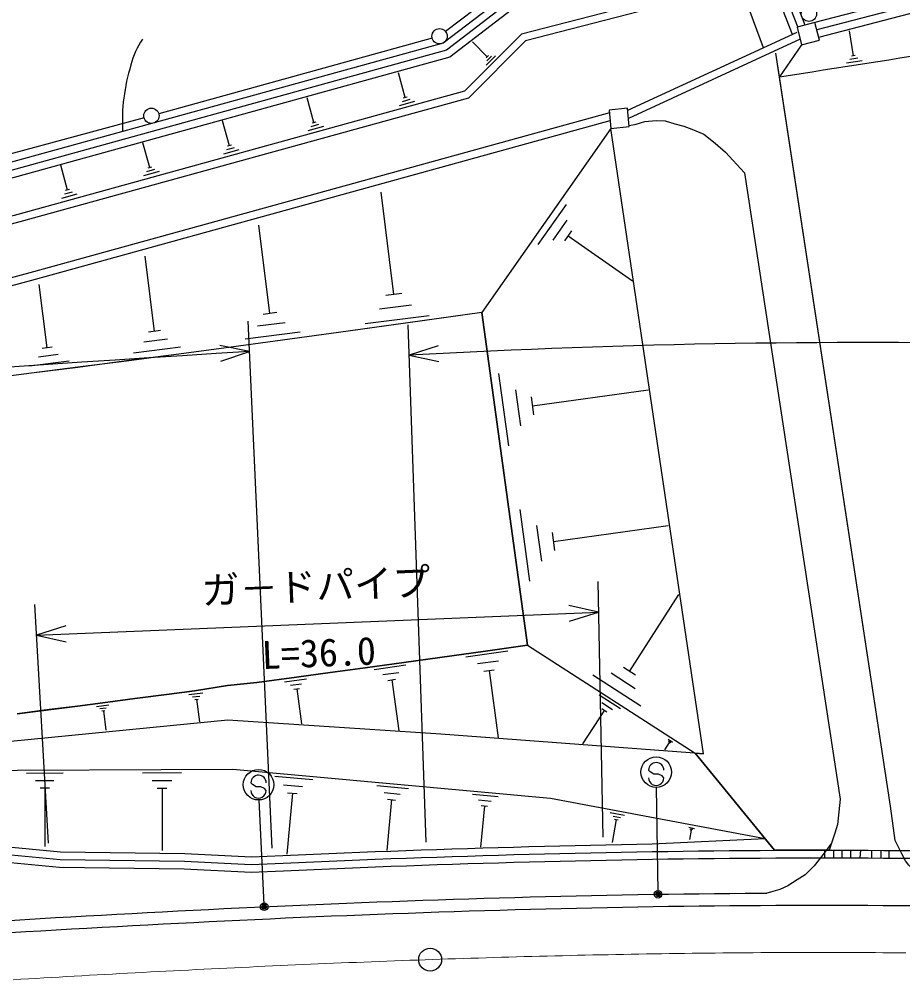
# Model space of a CAD drawing. Units: millimetres, scale not verified. Extents: x 40000 to 680000, y 20000 to 413049.
# Drawn here: x 344380 to 402250, y 277588 to 340509 of the extents above; entities that cross this region are included whole.
import ezdxf
from ezdxf.enums import TextEntityAlignment as Align

# ---------------------------------------------------------------- set-up
doc = ezdxf.new("R2010")
doc.units = ezdxf.units.MM
doc.header["$LTSCALE"] = 1000
doc.header["$PDMODE"] = 32
doc.header["$PDSIZE"] = 500
doc.linetypes.add('CHAIN', pattern=[18.5, 12, -1.5, 3.5, -1.5])
for name, color, linetype, lineweight in [('M-BGD', 7, 'Continuous', 25), ('M-BMK', 2, 'CHAIN', 13), ('M-BMK-SRVR', 3, 'Continuous', 25), ('M-STR-STRC', 7, 'Continuous', 25)]:
    doc.layers.add(name, color=color, linetype=linetype, lineweight=lineweight)
doc.styles.add('@ＭＳ ゴシック', font='')
doc.styles.add('ＭＳ ゴシック', font='')
doc.styles.get('@ＭＳ ゴシック').set_extended_font_data('@MS Gothic')
doc.styles.get('ＭＳ ゴシック').set_extended_font_data('MS Gothic')

msp = doc.modelspace()

# ---------------------------------------------------------------- linework, layer by layer
at = {"layer": 'M-BGD'}
for p, q in [((424260, 346978), (396610, 339805)), ((418757, 345034), (396736, 339321)), ((375537, 342163), (372307, 339694)), ((371428, 339257), (353519, 334317)), ((377285, 339534), (373541, 335794)), ((395320, 339648), (384228, 334528)), ((395529, 339194), (384280, 334001)), ((399014, 338112), (398758, 339743)), ((375029, 338049), (374059, 339020)), ((395625, 338826), (394168, 336739)), ((375105, 338125), (374953, 337973)), ((375575, 338109), (374968, 337503)), ((375302, 338079), (374998, 337776)), ((394168, 336739), (393932, 338289)), ((399300, 337949), (398791, 337869)), ((399141, 338132), (398886, 338092)), ((399587, 337785), (398568, 337625)), ((369663, 335375), (369219, 336995)), ((369790, 335410), (369537, 335340)), ((363684, 333737), (363240, 335358)), ((370280, 335109), (369268, 334831)), ((369972, 335242), (369465, 335103)), ((352554, 334053), (334091, 329036)), ((358149, 332221), (357705, 333843)), ((363992, 333604), (363486, 333465)), ((363810, 333772), (363557, 333702)), ((364301, 333471), (363288, 333193)), ((383138, 333359), (374670, 321306)), ((389189, 292390), (383138, 333359)), ((352925, 330790), (352480, 332413)), ((358276, 332256), (358023, 332187)), ((358767, 331955), (357754, 331677)), ((358458, 332088), (357951, 331949)), ((347546, 329317), (347101, 330940)), ((353543, 330523), (352529, 330246)), ((353234, 330657), (352727, 330518)), ((353051, 330825), (352798, 330755)), ((347855, 329183), (347348, 329044)), ((347672, 329352), (347419, 329282)), ((368924, 322485), (368081, 329180)), ((348164, 329050), (347150, 328772)), ((378371, 325748), (380215, 328371)), ((379357, 326035), (380278, 327347)), ((360799, 321230), (360071, 327012)), ((380112, 325994), (380573, 326650)), ((380342, 326322), (384540, 323373)), ((353243, 320063), (352622, 324996)), ((346216, 318977), (345694, 323121)), ((369447, 322550), (368401, 322419)), ((370075, 321779), (367983, 321516)), ((361251, 321287), (360347, 321173)), ((371227, 321074), (367042, 320547)), ((374670, 321306), (377675, 299512)), ((360951, 286202), (359380, 320737)), ((361794, 320621), (359986, 320393)), ((371026, 286606), (369846, 320498)), ((353628, 320111), (352857, 320014)), ((362788, 320012), (359174, 319557)), ((346539, 319018), (345892, 318936)), ((354940, 319023), (351857, 318635)), ((354091, 319543), (352550, 319349)), ((359470, 318739), (357510, 319135)), ((371816, 319123), (369916, 318499)), ((346928, 318541), (345634, 318378)), ((357575, 318102), (359470, 318739)), ((369916, 318499), (371873, 318089)), ((347641, 318104), (345051, 317778)), ((376444, 312569), (375793, 317293)), ((377226, 313880), (376900, 316242)), ((378008, 315191), (385567, 316234)), ((378089, 314601), (377926, 315782)), ((377831, 303700), (377185, 308386)), ((378607, 305001), (378284, 307344)), ((379383, 306302), (386881, 307336)), ((379463, 305716), (379302, 306888)), ((382631, 286928), (382288, 303675)), ((384340, 297788), (387582, 302818)), ((346308, 286536), (345398, 302163)), ((382329, 301675), (380377, 302113)), ((345514, 300166), (382329, 301675)), ((380420, 301079), (382329, 301675)), ((347423, 300763), (345514, 300166)), ((345514, 300166), (347466, 299728)), ((377675, 299512), (388662, 292430)), ((373623, 298751), (376373, 299131)), ((374386, 298296), (375762, 298486)), ((367617, 297923), (369700, 298210)), ((368196, 297578), (369237, 297722)), ((374806, 297793), (375494, 297888)), ((375150, 297840), (375757, 293439)), ((384720, 296652), (383148, 297665)), ((384733, 297534), (383947, 298041)), ((361761, 297115), (363192, 297312)), ((368513, 297197), (369034, 297269)), ((368774, 297233), (369233, 293901)), ((385101, 295517), (381957, 297543)), ((355485, 296270), (356405, 296389)), ((362158, 296878), (362874, 296977)), ((362377, 296617), (362734, 296666)), ((362556, 296641), (362871, 294352)), ((355739, 296116), (356199, 296175)), ((355878, 295947), (356108, 295976)), ((355993, 295962), (356184, 294490)), ((382369, 296248), (383751, 295357)), ((382536, 295749), (383228, 295303)), ((349447, 295485), (350251, 295590)), ((349668, 295350), (350070, 295403)), ((349790, 295203), (349991, 295229)), ((349890, 295216), (350057, 293929)), ((382704, 295250), (381278, 293038)), ((382531, 295361), (382877, 295138)), ((386875, 293344), (387170, 293153)), ((386910, 293237), (387058, 293142)), ((386946, 293131), (386641, 292658)), ((386909, 293154), (386983, 293107)), ((388662, 292430), (393853, 286070)), ((344847, 291126), (347252, 291135)), ((352454, 291154), (355009, 291164)), ((361117, 290924), (363611, 290697)), ((345450, 290647), (346652, 290652)), ((345752, 290167), (346354, 290170)), ((346053, 290169), (346067, 286321)), ((353095, 290646), (354372, 290650)), ((353416, 290136), (354055, 290138)), ((353735, 290137), (353750, 286050)), ((361695, 290369), (362942, 290255)), ((367801, 290315), (369882, 290125)), ((362273, 289813), (361909, 285822)), ((361961, 289841), (362585, 289784)), ((368284, 289851), (369324, 289756)), ((374059, 289744), (375753, 289589)), ((368766, 289387), (368462, 286058)), ((368506, 289411), (369026, 289363)), ((374452, 289366), (375299, 289289)), ((374844, 288989), (374597, 286278)), ((374633, 289008), (375056, 288969)), ((383092, 288541), (384025, 288366)), ((383290, 288311), (383757, 288223)), ((383488, 288080), (383209, 286586)), ((383372, 288102), (383605, 288058)), ((388230, 287579), (388617, 287506)), ((388395, 287388), (388279, 286769)), ((388312, 287483), (388506, 287447)), ((388346, 287397), (388443, 287379)), ((397118, 286077), (397117, 285577)), ((397711, 286077), (397711, 285577)), ((398254, 286076), (398253, 285576)), ((398817, 286074), (398816, 285574)), ((399481, 286072), (399433, 285572)), ((400197, 286068), (400194, 285568)), ((400805, 286065), (400802, 285565)), ((401335, 286061), (401332, 285561))]:
    msp.add_line(p, q, dxfattribs=at)
for points in [[(424260, 346978), (424135, 347462), (396485, 340289)], [(395853, 340125), (393347, 346583), (376159, 342009), (372137, 338934), (343392, 331005), (333778, 328433), (326586, 325820), (325226, 325481), (318694, 323686), (312185, 322471), (306272, 321827), (296488, 320962)], [(395365, 339999), (393043, 345984), (376383, 341551), (372363, 338478), (343523, 330522), (333928, 327956), (326733, 325341), (325352, 324997), (318807, 323198), (312258, 321976), (306321, 321329), (296537, 320464)], [(395019, 339509), (392739, 345386), (376608, 341094), (372590, 338022), (343654, 330040), (334078, 327478), (326879, 324862), (325479, 324514), (318919, 322710), (312331, 321481), (306370, 320832), (301859, 320433), (305867, 320418), (310129, 320579), (316395, 321122), (320787, 321716), (326747, 322975)], [(393135, 338639), (391450, 343204), (377285, 339534)], [(391624, 342732), (377542, 339085), (373801, 335348), (344420, 327243), (326877, 322493)], [(406011, 283210), (404961, 283365), (403994, 283852), (403260, 284482), (402636, 285086), (402438, 285382), (402191, 285834), (401743, 286706), (401444, 288969), (393932, 338289)], [(402077, 286056), (401743, 286706), (401444, 288969), (394168, 336739)], [(373541, 335794), (344289, 327725), (326747, 322975)], [(383038, 334368), (345317, 323963), (325459, 318586), (325285, 318541)], [(325285, 318541), (306412, 313599), (306520, 313111), (325588, 318103), (345449, 323481), (383088, 333864)], [(374670, 321306), (365925, 320075), (361626, 319489), (357773, 318972), (354343, 318506), (351404, 318121), (348230, 317694), (345188, 317316), (342650, 316995), (340118, 316678), (335671, 316010), (333142, 315812), (331078, 315564), (328733, 315281), (326811, 315054), (324659, 314799), (322833, 314586), (320632, 314331), (318858, 314128), (316847, 313899), (315071, 313699), (308326, 312952)], [(344238, 295017), (348196, 295520), (350179, 295774), (351951, 296003), (354207, 296298), (355862, 296515), (358028, 296856), (359937, 297057), (362539, 297407), (364754, 297707), (367044, 298021), (369568, 298370), (371924, 298698), (374920, 299120), (377675, 299512), (374670, 321306), (370010, 320645), (365925, 320075), (361626, 319485), (357774, 318969), (354342, 318508), (351404, 318118), (348228, 317709), (345188, 317316), (342650, 316991)], [(377675, 299512), (374920, 299120), (371924, 298698), (369568, 298370), (367044, 298021), (364754, 297707), (362539, 297407), (359937, 297057), (358028, 296856), (355862, 296515), (354207, 296298), (351951, 296003), (350179, 295774), (348196, 295520), (346338, 295283), (344238, 295017)], [(389189, 292390), (371987, 293685), (358038, 294595), (336027, 292427), (277555, 287618)], [(177999, 282244), (211251, 285932), (217302, 286642), (240816, 286420), (258271, 287194), (270735, 286620), (277142, 286491), (286228, 286878), (296631, 287386), (317059, 288397), (339560, 291307), (358369, 291376), (379177, 289477), (393245, 286843)], [(398138, 289425), (397975, 287751), (397801, 287196), (397572, 286527), (397099, 285879), (396439, 285045), (395856, 284461), (395337, 284132), (394710, 283740), (394189, 283505), (393577, 283323), (393336, 283268)], [(342956, 286355), (347082, 285973), (355218, 285854), (359583, 285639), (361644, 285733), (362651, 285777), (363657, 285821), (364664, 285863), (365671, 285904), (366678, 285945), (367685, 285984), (368692, 286022), (369699, 286059), (370707, 286095), (371715, 286130), (372722, 286164), (373730, 286196), (374739, 286227), (375747, 286257), (376755, 286286), (377764, 286313), (378773, 286340), (379782, 286365), (380791, 286388), (381800, 286411), (382809, 286432), (383819, 286451), (384829, 286470), (385830, 286486), (393245, 286843)], [(342910, 285857), (347055, 285474), (355202, 285354), (359582, 285139), (361667, 285233), (362673, 285278), (363679, 285321), (364685, 285363), (365691, 285405), (366697, 285445), (367704, 285484), (368711, 285523), (369717, 285560), (370724, 285596), (371732, 285630), (372739, 285664), (373746, 285696), (374754, 285727), (375762, 285757), (376769, 285786), (377777, 285814), (378786, 285840), (379794, 285865), (380802, 285888), (381811, 285911), (382820, 285932), (383828, 285951), (384837, 285970), (385846, 285986), (386856, 286002), (387865, 286016), (388875, 286029), (389884, 286040), (390889, 286050), (391901, 286059), (392913, 286065), (393923, 286071), (394934, 286074), (395944, 286077), (396954, 286077), (397965, 286076), (398975, 286074), (399986, 286070), (400997, 286064), (402008, 286056), (403019, 286047)], [(342864, 285359), (347028, 284974), (355186, 284854), (359581, 284638), (361689, 284734), (362694, 284778), (363700, 284821), (364705, 284864), (365711, 284905), (366717, 284946), (367723, 284985), (368729, 285023), (369735, 285060), (370742, 285096), (371748, 285131), (372755, 285164), (373762, 285196), (374769, 285228), (375776, 285258), (376783, 285286), (377791, 285314), (378798, 285340), (379806, 285365), (380814, 285389), (381822, 285411), (382830, 285432), (383838, 285451), (384846, 285470), (385855, 285487), (386863, 285502), (387872, 285516), (388880, 285529), (389889, 285540), (390894, 285550), (391905, 285559), (392916, 285565), (393926, 285571), (394935, 285574), (395945, 285577), (396954, 285577), (397964, 285576), (398974, 285574), (399984, 285570), (400994, 285564), (402004, 285557), (403014, 285547)], [(343757, 281481), (344758, 281541), (345758, 281600), (346759, 281659), (347760, 281716), (348762, 281773), (349763, 281830), (350765, 281885), (351767, 281939), (352769, 281993), (353771, 282046), (354773, 282098), (355775, 282149), (356777, 282199), (357779, 282248), (358782, 282297), (359785, 282344), (360787, 282390), (361792, 282436), (362795, 282480), (363798, 282524), (364801, 282566), (365805, 282607), (366808, 282647), (367811, 282687), (368815, 282725), (369819, 282761), (370822, 282797), (371826, 282832), (372830, 282865), (373835, 282898), (374839, 282929), (375843, 282959), (376847, 282987), (377852, 283015), (378857, 283041), (379861, 283066), (380866, 283089), (381871, 283111), (382876, 283132), (383881, 283152), (384886, 283170), (385891, 283187), (386897, 283202), (387902, 283216), (388908, 283229), (389913, 283240), (390916, 283250), (391923, 283259), (392930, 283265), (393336, 283268)], [(343805, 280683), (344806, 280743), (345805, 280802), (346806, 280860), (347806, 280918), (348807, 280975), (349808, 281031), (350809, 281086), (351810, 281141), (352811, 281194), (353813, 281247), (354814, 281299), (355815, 281350), (356817, 281400), (357819, 281449), (358820, 281498), (359822, 281545), (360824, 281591), (361828, 281637), (362830, 281681), (363832, 281724), (364835, 281767), (365837, 281808), (366840, 281848), (367842, 281887), (368845, 281925), (369848, 281962), (370851, 281998), (371854, 282032), (372857, 282066), (373860, 282098), (374863, 282129), (375866, 282159), (376870, 282188), (377873, 282215), (378877, 282241), (379881, 282266), (380884, 282289), (381888, 282312), (382892, 282332), (383896, 282352), (384900, 282370), (385904, 282387), (386908, 282402), (387913, 282416), (388917, 282429), (389922, 282440), (390924, 282450), (391929, 282459), (392935, 282465), (393940, 282471), (394944, 282474), (395949, 282477), (396954, 282477), (397959, 282476), (398964, 282474), (399969, 282470), (400974, 282464), (401979, 282457), (402984, 282448)]]:
    msp.add_lwpolyline(points, dxfattribs=at)
for points in [[(395323, 339988), (395625, 338826), (396786, 339128), (396485, 340289)], [(383138, 333359), (384333, 333478), (384213, 334672), (383019, 334553)], [(383138, 333359), (384333, 333478), (384325, 333550), (384787, 333639), (385344, 333800), (386103, 333870), (386690, 333846), (387318, 333664), (387908, 333510), (388426, 333302), (389219, 332982), (389967, 332400), (390636, 331796), (391888, 330455), (398138, 289425), (397975, 287751), (397801, 287196), (397418, 286078), (395944, 286077), (394934, 286074), (393853, 286070), (388662, 292430), (389189, 292390)]]:
    msp.add_lwpolyline(points, close=True, dxfattribs=at)
for centre in [(396103, 340863), (371910, 339390), (353037, 334184)]:
    msp.add_circle(centre, 500, dxfattribs=at)
for centre, radius, start, end in [((93054, 2290269), 1976600, 278.76252, 279.43555), ((93054, 2290269), 1976600, 278.76252, 279.43555), ((356591, 336362), 5024, 145.46517, 166.78949), ((363284, 333848), 12149, 162.45673, 183.3087), ((399883, -220669), 540000, 84.10947, 93.18122), ((611414, -3713397), 4040000, 93.57541, 97.57694)]:
    msp.add_arc(centre, radius, start, end, dxfattribs=at)
at = {"layer": 'M-BMK'}
msp.add_lwpolyline([(343992, 277588), (344491, 277618), (344990, 277648), (345489, 277678), (345988, 277707), (346487, 277736), (346987, 277765), (347486, 277794), (347985, 277823), (348484, 277851), (348983, 277880), (349482, 277908), (349982, 277936), (350481, 277963), (350980, 277991), (351479, 278018), (351979, 278045), (352478, 278072), (352977, 278099), (353477, 278125), (353976, 278151), (354475, 278177), (354975, 278203), (355474, 278229), (355973, 278254), (356473, 278279), (356972, 278304), (357471, 278329), (357971, 278353), (358470, 278377), (358970, 278401), (359469, 278425), (359969, 278448), (360468, 278472), (360967, 278495), (361467, 278517), (361966, 278540), (362466, 278562), (362965, 278584), (363465, 278606), (363965, 278627), (364464, 278648), (364964, 278669), (365463, 278690), (365963, 278710), (366462, 278731), (366962, 278751), (367462, 278770), (367961, 278789), (368461, 278809), (368960, 278827), (369460, 278846), (369960, 278864), (370459, 278882), (370959, 278900), (371459, 278917), (371959, 278934), (372458, 278951), (372958, 278968), (373458, 278984), (373958, 279000), (374457, 279015), (374957, 279031), (375457, 279046), (375957, 279060), (376456, 279075), (376956, 279089), (377456, 279103), (377956, 279116), (378456, 279129), (378955, 279142), (379455, 279155), (379955, 279167), (380455, 279179), (380955, 279190), (381455, 279202), (381955, 279213), (382455, 279223), (382954, 279233), (383454, 279243), (383954, 279253), (384454, 279262), (384954, 279271), (385454, 279280), (385954, 279288), (386454, 279296), (386954, 279303), (387454, 279310), (387954, 279317), (388454, 279324), (388954, 279330), (389454, 279335), (389954, 279341), (390454, 279346), (390954, 279351), (391454, 279355), (391953, 279359), (392453, 279362), (392953, 279365), (393453, 279368), (393953, 279371), (394453, 279373), (394953, 279374), (395453, 279376), (395953, 279377), (396453, 279377), (396953, 279377), (397453, 279377), (397953, 279376), (398453, 279375), (398953, 279374), (399453, 279372), (399953, 279370), (400453, 279367), (400953, 279364), (401453, 279361), (401953, 279357), (402453, 279352)], dxfattribs=at)
at = {"layer": 'M-BMK-SRVR'}
msp.add_circle((371293, 278911), 750, dxfattribs=at)
at = {"layer": 'M-STR-STRC'}
for p, q in [((385702, 291202), (385602, 291320)), ((385946, 291063), (385702, 291202)), ((386247, 291060), (385946, 291063)), ((386492, 290948), (386247, 291060)), ((386598, 290812), (386492, 290948)), ((359656, 290376), (359556, 290494)), ((359901, 290237), (359656, 290376)), ((360201, 290234), (359901, 290237)), ((360447, 290122), (360201, 290234)), ((360552, 289986), (360447, 290122)), ((386225, 283342), (386117, 290191)), ((360416, 282523), (360101, 289366))]:
    msp.add_line(p, q, dxfattribs=at)
for centre, radius in [((386101, 291191), 1000), ((360055, 290365), 1000), ((386227, 283192), 150), ((386227, 283192), 120), ((386227, 283192), 90), ((386227, 283192), 60), ((386227, 283192), 30), ((360423, 282373), 150), ((360423, 282373), 120), ((360423, 282373), 90), ((360423, 282373), 60), ((360423, 282373), 30)]:
    msp.add_circle(centre, radius, dxfattribs=at)
for centre, start, end in [((386102, 291316), 359.55488, 179.55488), ((360056, 290490), 359.55488, 179.55488), ((386098, 290816), 179.55488, 359.55488), ((360052, 289990), 179.55488, 359.55488)]:
    msp.add_arc(centre, 500, start, end, dxfattribs=at)
for p in [(386227, 283192), (360423, 282373)]:
    msp.add_point(p, dxfattribs=at)

# ---------------------------------------------------------------- texts
at = {"layer": 'M-BGD', "style": 'ＭＳ ゴシック'}
msp.add_text('ガ－ドパイプ', height=1833, rotation=2.347, dxfattribs=at).set_placement((363881, 301920), align=Align.BOTTOM_CENTER)
at = {"layer": 'M-BGD', "style": '@ＭＳ ゴシック'}
msp.add_text('L=36.0', height=1833, rotation=2.347, dxfattribs=at).set_placement((363963, 299922), align=Align.TOP_CENTER)

doc.saveas('drawing.dxf')
